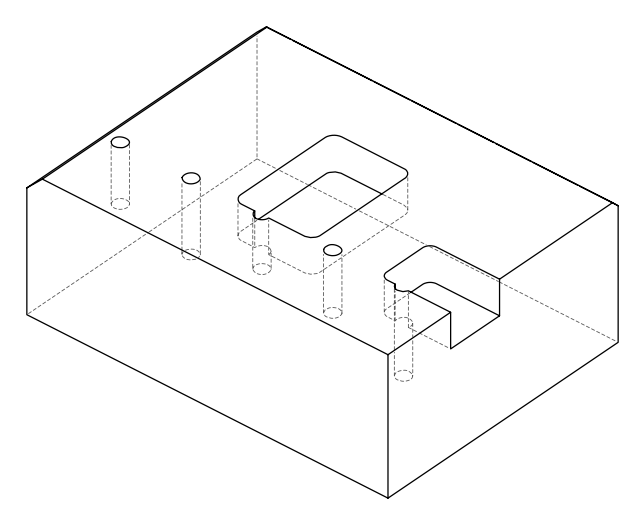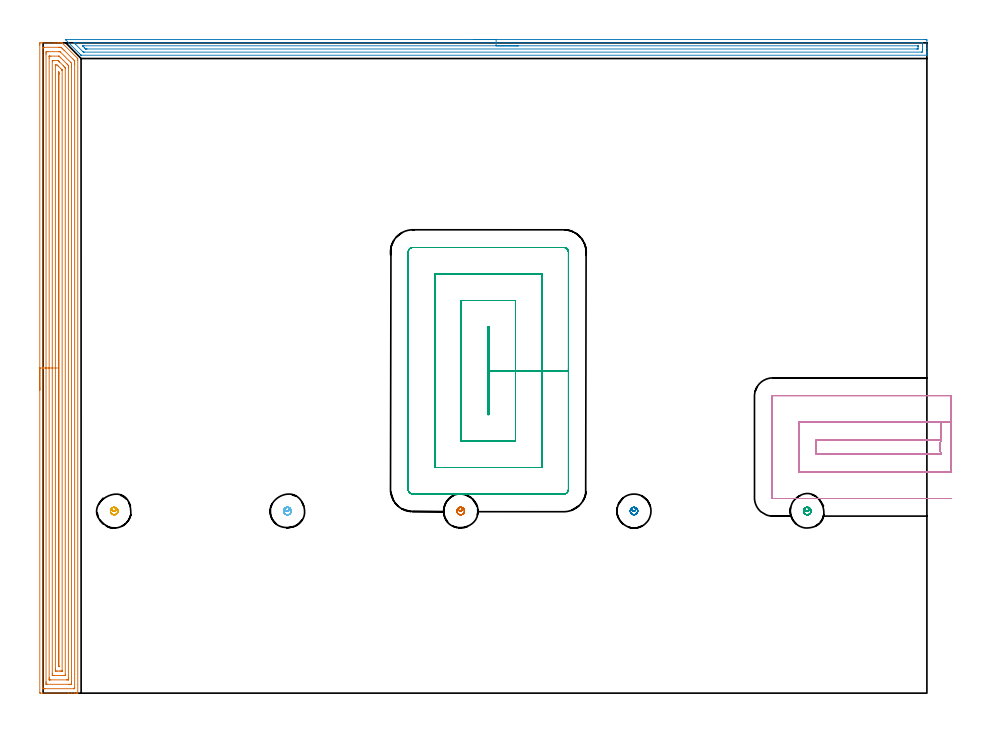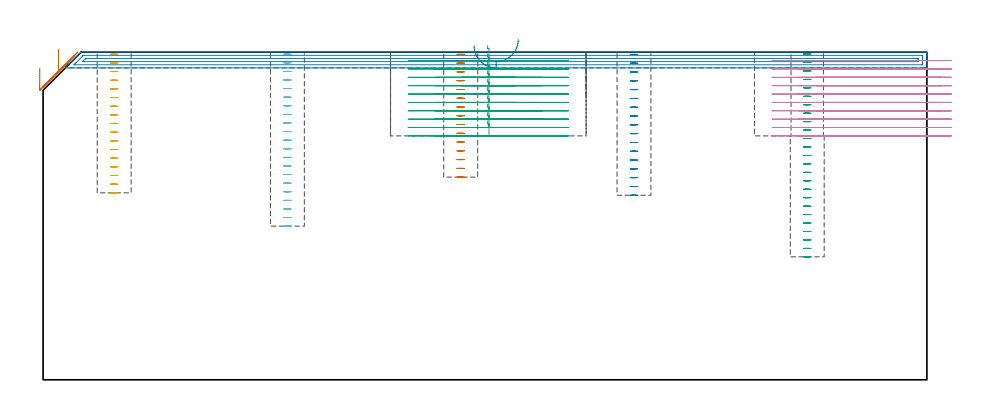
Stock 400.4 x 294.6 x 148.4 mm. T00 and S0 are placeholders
(PLAN: 9 operations, 2 tool changes, 63.9 min)
(1 AREA_MILL | FG_CHAMFER_SURFACE | UGT0205_001 | 16.6 min | 43580 mm3)
(2 AREA_MILL_1 | FG_CHAMFER_SURFACE_1 | UGT0205_001 | 9.48 min | 9714 mm3)
(3 MILL_RECTANGULAR_POCKET | POCKET_RECTANGULAR_STRAIGHT | NXT0201_012 | Follow Part, ap 4, ae 75% | 19.73 min | 425601 mm3)
(4 MILL_SLOT | SLOT_PARTIAL_RECTANGULAR | NXT0201_012 | Follow Part, ap 4, ae 75% | 11.9 min | 184199 mm3)
(5 MILL_BLIND_HOLE_FROM_SOLID_MATERIAL | STEP1POCKET | NXT0201_011 | Spiral | 1.12 min | 11869 mm3)
(6 MILL_BLIND_HOLE_FROM_SOLID_MATERIAL_1 | STEP1POCKET_1 | NXT0201_011 | Spiral | 1.38 min | 14619 mm3)
(7 MILL_BLIND_HOLE_FROM_SOLID_MATERIAL_2 | STEP1POCKET_2 | NXT0201_011 | Spiral | 0.99 min | 6841 mm3)
(8 MILL_BLIND_HOLE_FROM_SOLID_MATERIAL_3 | STEP1POCKET_3 | NXT0201_011 | Spiral | 1.12 min | 12023 mm3)
(9 MILL_BLIND_HOLE_FROM_SOLID_MATERIAL_4 | STEP1POCKET_4 | NXT0201_011 | Spiral | 1.64 min | 12382 mm3)
(TOOL UGT0205_001 | Chamfer Mill 20 x 3 x 45 deg. | D20 FL50 Z2)
(TOOL NXT0201_012 | ENDMILL 16mm [2P460-1600-NA 1630] | D16 FL38 Z6)
(TOOL NXT0201_011 | ENDMILL 12mm [2P460-1200-NA 1630] | D12 FL38 Z6)
(OP 1 AREA_MILL)
G17 G21 G94 G90
T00 M6
G54
G17 G0 G90 X-1.5 Y137.3 S1061 M3
G43 Z158.4 H0
Z141.2
G94 G1 Y137.338 Z140.328 F250.
Y137.452 Z139.463
Y137.641 Z138.612
Y137.903 Z137.78
Y138.237 Z136.974
Y138.64 Z136.2
Y139.108 Z135.464
Y139.639 Z134.772
Y140.229 Z134.129
Y140.872 Z133.54
Y141.564 Z133.008
Y142.3 Z132.54
Y143.074 Z132.137
Y143.88 Z131.803
Y144.712 Z131.541
Y145.563 Z131.352
Y146.428 Z131.238
Y147.3 Z131.2
Y293.659
X-1.499 Y293.968 Z131.201
X-1.494 Y294.547 Z131.204
X-1.492 Y294.592 Z131.206
X-0.917 Y294.6 Z131.78
X5.318 Z138.013
X6.733 Z139.429
X7.1 Z139.795
X7.835 Z140.535
X8.436 Z141.136
X8.516 Y294.599 Z141.215
X8.6 Y294.59 Z141.296
X8.689 Y294.512 Z141.387
X15.576 Y287.624 Z148.274
X15.705 Y287.488 Z148.395
X15.7 Y286.828 Z148.4
Y0.184
X15.697 Y0.007 Z148.388
Y0.006 Z148.387
X15.644 Y0.002 Z148.336
X15.22 Y0. Z147.919
X14.961 Z147.661
X14.227 Z146.922
X12.969 Z145.666
X11.554 Z144.25
X-1.18 Z131.518
X-1.492 Y0.01 Z131.206
X-1.499 Y0.322 Z131.199
Y0.335
X-1.5 Y147.3 Z131.2
X-0.086 Z132.614
Y292.239
X-0.084 Y292.299 Z132.616
X-0.08 Y292.417 Z132.62
X-0.072 Y292.59 Z132.628
X-0.027 Y292.592 Z132.673
X0.447 Y292.599 Z133.147
X7.1 Y292.6 Z139.8
X7.573 Y292.599 Z140.273
X7.991 Y292.593 Z140.691
X8.128 Y292.59 Z140.828
X8.276 Y292.462 Z140.976
X8.568 Y292.18 Z141.268
X8.882 Y291.868 Z141.582
X9.465 Y291.285 Z142.165
X13.336 Y287.414 Z146.036
X13.932 Y286.814 Z146.632
X14.227 Y286.512 Z146.927
X14.279 Y285.919 Z146.979
X14.282 Y285.864 Z146.982
X14.286 Y285.025 Z146.986
Y284.966
X14.285 Y2.361 Z146.985
X14.284 Y2.302 Z146.984
X14.28 Y2.183 Z146.98
X14.272 Y2.01 Z146.972
X14.227 Y2.008 Z146.927
X13.753 Y2.001 Z146.453
X0.864 Y2. Z133.564
X0.39 Y2.002 Z133.09
X-0.027 Y2.01 Z132.673
X-0.079 Y2.013 Z132.621
X-0.086 Y2.42 Z132.614
Y147.3
X1.328 Z134.028
X1.329 Y289.497 Z134.029
X1.33 Y289.923 Z134.03
X1.335 Y290.391 Z134.035
X1.346 Y290.59 Z134.046
X1.549 Y290.598 Z134.249
X1.755 Y290.599 Z134.455
X2.438 Y290.6 Z135.138
X7.1 Y290.599 Z139.8
X7.308 Y290.595 Z140.008
X7.705 Y290.584 Z140.405
X7.909 Y290.391 Z140.609
X12.445 Y285.855 Z145.145
X12.853 Y285.436 Z145.553
X12.864 Y285.025 Z145.564
X12.87 Y284.599 Z145.57
X12.871 Y284.131 Z145.571
X12.872 Y283.703 Z145.572
X12.871 Y5.103 Z145.571
X12.87 Y4.677 Z145.57
X12.864 Y4.209 Z145.564
X12.854 Y4.01 Z145.554
X12.651 Y4.002 Z145.351
X12.445 Y4.001 Z145.145
X11.762 Y4. Z144.462
X1.755 Y4.001 Z134.455
X1.547 Y4.004 Z134.247
X1.409 Y4.01 Z134.109
X1.335 Y4.023 Z134.035
X1.332 Y4.067 Z134.032
X1.33 Y4.209 Z134.03
X1.329 Y4.637 Z134.029
X1.328 Y5.103 Z134.028
Y147.3
X2.743 Z135.443
Y287.708
X2.745 Y288.503 Z135.445
X2.747 Y288.558 Z135.447
X2.749 Y288.581 Z135.449
X2.761 Y288.59 Z135.461
X2.871 Y288.594 Z135.571
X3.093 Y288.598 Z135.793
X3.537 Y288.6 Z136.237
X7.103 Z139.803
X7.213 Y288.593 Z139.913
X7.239 Y288.59 Z139.939
X7.339 Y288.501 Z140.039
X7.538 Y288.308 Z140.238
X7.839 Y288.012 Z140.539
X7.991 Y287.861 Z140.691
X10.826 Y285.025 Z143.526
X10.989 Y284.858 Z143.689
X11.319 Y284.52 Z144.019
X11.451 Y284.372 Z144.151
X11.453 Y284.327 Z144.153
X11.456 Y284.229 Z144.156
X11.457 Y284.131 Z144.157
Y283.334
Y6.892
X11.455 Y6.097 Z144.155
X11.453 Y6.042 Z144.153
X11.451 Y6.019 Z144.151
X11.439 Y6.01 Z144.139
X11.329 Y6.006 Z144.029
X11.107 Y6.003 Z143.807
X10.663 Y6. Z143.363
X3.537 Z136.237
X3.092 Y6.002 Z135.792
X2.87 Y6.006 Z135.57
X2.761 Y6.01 Z135.461
X2.749 Y6.017 Z135.449
X2.747 Y6.036 Z135.447
X2.745 Y6.076 Z135.445
X2.743 Y6.795 Z135.443
Y6.892
Y147.3
X4.157 Z136.857
Y286.191
X4.159 Y286.463 Z136.859
X4.161 Y286.54 Z136.861
X4.164 Y286.582 Z136.864
X4.175 Y286.59 Z136.875
X4.258 Y286.594 Z136.958
X4.428 Y286.598 Z137.128
X4.641 Y286.6 Z137.341
X6.424 Y286.599 Z139.124
X6.761 Y286.59 Z139.461
X6.802 Y286.588 Z139.502
X6.87 Y286.525 Z139.57
X6.972 Y286.427 Z139.672
X7.1 Y286.301 Z139.8
X7.483 Y285.919 Z140.183
X9.271 Y284.131 Z141.971
X9.772 Y283.629 Z142.472
X9.967 Y283.431 Z142.667
X10.015 Y283.379 Z142.715
X10.035 Y283.354 Z142.735
X10.038 Y283.326 Z142.738
X10.04 Y283.237 Z142.74
X10.043 Y282.965 Z142.743
Y8.409
X10.041 Y8.137 Z142.741
X10.039 Y8.06 Z142.739
X10.036 Y8.018 Z142.736
X10.025 Y8.01 Z142.725
X9.942 Y8.006 Z142.642
X9.772 Y8.002 Z142.472
X9.559 Y8. Z142.259
X8.882 Z141.582
X5.105 Z137.805
X4.428 Y8.002 Z137.128
X4.211 Y8.004 Z136.911
X4.166 Y8.01 Z136.866
X4.164 Y8.021 Z136.864
X4.16 Y8.054 Z136.86
X4.157 Y8.68 Z136.857
Y8.952
Y147.3
X5.571 Z138.271
X5.572 Y284.451 Z138.272
X5.573 Y284.531 Z138.273
X5.575 Y284.57 Z138.275
X5.577 Y284.584 Z138.277
X5.588 Y284.59 Z138.288
X5.746 Y284.596 Z138.446
X6.209 Y284.59 Z138.909
X6.36 Y284.581 Z139.06
X6.512 Y284.433 Z139.212
X6.821 Y284.131 Z139.521
X7.991 Y282.961 Z140.691
X8.604 Y282.342 Z141.304
X8.622 Y282.317 Z141.322
X8.625 Y282.301 Z141.325
X8.627 Y282.262 Z141.327
X8.629 Y282.182 Z141.329
Y282.022
X8.628 Y10.149 Z141.328
X8.627 Y10.069 Z141.327
X8.625 Y10.03 Z141.325
X8.623 Y10.016 Z141.323
X8.612 Y10.01 Z141.312
X8.455 Y10.003 Z141.155
X7.991 Y10.001 Z140.691
X7.567 Y10. Z140.267
X6.676 Z139.376
X6.209 Y10.001 Z138.909
X5.782 Y10.003 Z138.482
X5.607 Y10.01 Z138.307
X5.578 Y10.023 Z138.278
X5.576 Y10.083 Z138.276
X5.573 Y10.214 Z138.273
X5.572 Y10.469 Z138.272
X5.571 Y11.11 Z138.271
Y147.3
X6.985 Z139.685
X6.986 Y280.668 Z139.686
X6.991 Y281.448 Z139.691
X6.992 Y281.472 Z139.692
X7.046 Y281.448 Z139.746
X7.1 Y281.397 Z139.8
X7.199 Y281.292 Z139.899
X7.209 Y280.899 Z139.909
X7.213 Y280.669 Z139.913
X7.214 Y280.554 Z139.914
X7.215 Y280.439 Z139.915
X7.214 Y12.258 Z139.914
X7.213 Y12.144 Z139.913
X7.208 Y12.029 Z139.908
X7.206 Y12.009 Z139.906
X7.195 Y12.006 Z139.895
X7.164 Y12.003 Z139.864
X7.1 Y12.004 Z139.8
X7.015 Y12.01 Z139.715
X6.992 Y12.013 Z139.692
X6.989 Y12.066 Z139.689
X6.987 Y12.143 Z139.687
X6.986 Y12.258 Z139.686
X6.985 Y12.373 Z139.685
Y147.3
Y148.171 Z139.723
Y149.036 Z139.837
Y149.888 Z140.026
Y150.72 Z140.288
Y151.526 Z140.622
Y152.3 Z141.025
Y153.036 Z141.494
Y153.728 Z142.025
Y154.371 Z142.614
Y154.96 Z143.257
Y155.491 Z143.95
Y155.96 Z144.685
Y156.363 Z145.459
Y156.697 Z146.265
Y156.959 Z147.097
Y157.148 Z147.949
Y157.262 Z148.814
Y157.3 Z149.685
G0 Z158.4
M5
M2
(OP 2 AREA_MILL_1)
G17 G21 G94 G90
T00 M6
G54
G17 G0 G90 X195.25 Y296.1 S1061 M3
G43 Z158.4 H0
Z151.3
G94 G1 X195.288 Z150.428 F250.
X195.402 Z149.564
X195.591 Z148.712
X195.853 Z147.88
X196.187 Z147.074
X196.59 Z146.3
X197.058 Z145.564
X197.59 Z144.872
X198.179 Z144.229
X198.822 Z143.64
X199.514 Z143.108
X200.25 Z142.64
X201.024 Z142.237
X201.83 Z141.903
X202.662 Z141.641
X203.513 Z141.452
X204.378 Z141.338
X205.25 Z141.3
X399.3
X399.768 Y296.099 Z141.301
X400.232 Y296.095 Z141.303
X400.39 Y296.092 Z141.306
X400.4 Y295.638 Z141.759
Y292.109 Z145.286
Y290.709 Z146.687
Y290.344 Z147.051
Y289.616 Z147.784
Y289.382 Z148.018
X400.393 Y289.008 Z148.383
X400.392 Y289.003 Z148.388
X400.217 Y289. Z148.4
X17.439
X17.204 Y289.004 Z148.389
X17.191 Y289.012 Z148.383
X17.083 Y289.115 Z148.281
X16.545 Y289.654 Z147.744
X10.285 Y295.916 Z141.483
X10.129 Y296.079 Z141.32
X10.114 Y296.098 Z141.301
X10.285 Y296.1 Z141.3
X205.25
Y294.686 Z142.714
X397.979 Y294.685 Z142.715
X398.051
X398.36 Y294.679 Z142.721
X398.39 Y294.578 Z142.822
X398.397 Y294.344 Z143.056
X398.399 Y293.873 Z143.527
X398.4 Y293.459 Z143.941
Y292.991 Z144.409
Y291.694 Z145.706
X398.398 Y291.227 Z146.173
X398.395 Y290.817 Z146.583
X398.381 Y290.421 Z146.979
X397.979 Y290.415 Z146.985
X397.908
X18.71
X18.299 Y290.42 Z146.98
X18.252 Y290.421 Z146.979
X18.179 Y290.483 Z146.917
X18.048 Y290.608 Z146.792
X17.886 Y290.764 Z146.636
X14.777 Y293.873 Z143.527
X14.309 Y294.344 Z143.056
X14.081 Y294.581 Z142.819
X14.007 Y294.679 Z142.721
X14.309 Y294.684 Z142.716
X14.38 Y294.685 Z142.715
X205.25 Y294.686 Z142.714
Y293.272 Z144.128
X396.286 Y293.271 Z144.129
X396.361 Y293.27 Z144.13
X396.384 Y293.268 Z144.132
X396.389 Y293.266 Z144.134
X396.393 Y293.256 Z144.144
X396.397 Y293.197 Z144.203
X396.399 Y292.991 Z144.409
X396.4 Y292.785 Z144.615
X396.398 Y292.109 Z145.291
X396.396 Y291.907 Z145.493
X396.391 Y291.84 Z145.56
X396.332 Y291.835 Z145.565
X396.191 Y291.833 Z145.567
X395.58 Y291.829 Z145.571
X19.959
X19.675
X19.391 Y291.832 Z145.568
X19.311 Y291.835 Z145.565
X19.271 Y291.839 Z145.561
X19.25 Y291.858 Z145.542
X19.162 Y291.941 Z145.459
X18.991 Y292.109 Z145.291
X18.781 Y292.318 Z145.082
X18.109 Y292.991 Z144.409
X17.886 Y293.217 Z144.183
X17.848 Y293.264 Z144.136
X17.85 Y293.265 Z144.135
X17.886 Y293.267 Z144.133
X18.497 Y293.271 Z144.129
X205.25 Y293.272 Z144.128
X206.122 Z144.166
X206.986 Z144.28
X207.838 Z144.469
X208.67 Z144.732
X209.476 Z145.065
X210.25 Z145.468
X210.986 Z145.937
X211.678 Z146.468
X212.321 Z147.057
X212.91 Z147.701
X213.441 Z148.393
X213.91 Z149.128
X214.313 Z149.902
X214.647 Z150.708
X214.909 Z151.54
X215.098 Z152.392
X215.212 Z153.257
X215.25 Z154.128
G0 Z158.4
M5
M2
(OP 3 MILL_RECTANGULAR_POCKET)
G17 G21 G94 G90
T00 M6
G54
G17 G0 G90 X201.4 Y131.091 S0 M3
G43 Z158.4 H1
Z151.4
G94 G1 Y126.2 Z150.089 F250.
X202. Z149.929
Y146.05 Z144.61
Y165.9 F500.
X201.4
Y126.2
X202.
Y146.05
X214.
Y177.9
X189.4
Y114.2
X214.
Y146.05
X226.
Y189.9
X177.4
Y102.2
X226.
Y146.05
X238.
Y199.8
G3 X235.9 Y201.9 R2.1
G1 X167.5
G3 X165.4 Y199.8 R2.1
G1 Y92.3
G3 X167.5 Y90.2 R2.1
G1 X235.9
G3 X238. Y92.3 R2.1
G1 Y146.05
Y147.05
G0 X201.4 Y131.091 Z147.61
G1 Y126.2 Z146.299 F250.
X202. Z146.139
Y146.05 Z140.82
Y165.9 F500.
X201.4
Y126.2
X202.
Y146.05
X214.
Y177.9
X189.4
Y114.2
X214.
Y146.05
X226.
Y189.9
X177.4
Y102.2
X226.
Y146.05
X238.
Y199.8
G3 X235.9 Y201.9 R2.1
G1 X167.5
G3 X165.4 Y199.8 R2.1
G1 Y92.3
G3 X167.5 Y90.2 R2.1
G1 X235.9
G3 X238. Y92.3 R2.1
G1 Y146.05
Y147.05
G0 X201.4 Y131.091 Z143.82
G1 Y126.2 Z142.509 F250.
X202. Z142.349
Y146.05 Z137.03
Y165.9 F500.
X201.4
Y126.2
X202.
Y146.05
X214.
Y177.9
X189.4
Y114.2
X214.
Y146.05
X226.
Y189.9
X177.4
Y102.2
X226.
Y146.05
X238.
Y199.8
G3 X235.9 Y201.9 R2.1
G1 X167.5
G3 X165.4 Y199.8 R2.1
G1 Y92.3
G3 X167.5 Y90.2 R2.1
G1 X235.9
G3 X238. Y92.3 R2.1
G1 Y146.05
Y147.05
G0 X201.4 Y131.091 Z140.03
G1 Y126.2 Z138.719 F250.
X202. Z138.559
Y146.05 Z133.24
Y165.9 F500.
X201.4
Y126.2
X202.
Y146.05
X214.
Y177.9
X189.4
Y114.2
X214.
Y146.05
X226.
Y189.9
X177.4
Y102.2
X226.
Y146.05
X238.
Y199.8
G3 X235.9 Y201.9 R2.1
G1 X167.5
G3 X165.4 Y199.8 R2.1
G1 Y92.3
G3 X167.5 Y90.2 R2.1
G1 X235.9
G3 X238. Y92.3 R2.1
G1 Y146.05
Y147.05
G0 X201.4 Y131.091 Z136.24
G1 Y126.2 Z134.93 F250.
X202. Z134.769
Y146.05 Z129.45
Y165.9 F500.
X201.4
Y126.2
X202.
Y146.05
X214.
Y177.9
X189.4
Y114.2
X214.
Y146.05
X226.
Y189.9
X177.4
Y102.2
X226.
Y146.05
X238.
Y199.8
G3 X235.9 Y201.9 R2.1
G1 X167.5
G3 X165.4 Y199.8 R2.1
G1 Y92.3
G3 X167.5 Y90.2 R2.1
G1 X235.9
G3 X238. Y92.3 R2.1
G1 Y146.05
Y147.05
G0 X201.4 Y131.091 Z132.45
G1 Y126.2 Z131.14 F250.
X202. Z130.979
Y146.05 Z125.66
Y165.9 F500.
X201.4
Y126.2
X202.
Y146.05
X214.
Y177.9
X189.4
Y114.2
X214.
Y146.05
X226.
Y189.9
X177.4
Y102.2
X226.
Y146.05
X238.
Y199.8
G3 X235.9 Y201.9 R2.1
G1 X167.5
G3 X165.4 Y199.8 R2.1
G1 Y92.3
G3 X167.5 Y90.2 R2.1
G1 X235.9
G3 X238. Y92.3 R2.1
G1 Y146.05
Y147.05
G0 X201.4 Y131.091 Z128.66
G1 Y126.2 Z127.35 F250.
X202. Z127.189
Y146.05 Z121.87
Y165.9 F500.
X201.4
Y126.2
X202.
Y146.05
X214.
Y177.9
X189.4
Y114.2
X214.
Y146.05
X226.
Y189.9
X177.4
Y102.2
X226.
Y146.05
X238.
Y199.8
G3 X235.9 Y201.9 R2.1
G1 X167.5
G3 X165.4 Y199.8 R2.1
G1 Y92.3
G3 X167.5 Y90.2 R2.1
G1 X235.9
G3 X238. Y92.3 R2.1
G1 Y146.05
Y147.05
G0 X201.4 Y131.091 Z124.87
G1 Y126.2 Z123.56 F250.
X202. Z123.399
Y146.05 Z118.08
Y165.9 F500.
X201.4
Y126.2
X202.
Y146.05
X214.
Y177.9
X189.4
Y114.2
X214.
Y146.05
X226.
Y189.9
X177.4
Y102.2
X226.
Y146.05
X238.
Y199.8
G3 X235.9 Y201.9 R2.1
G1 X167.5
G3 X165.4 Y199.8 R2.1
G1 Y92.3
G3 X167.5 Y90.2 R2.1
G1 X235.9
G3 X238. Y92.3 R2.1
G1 Y146.05
Y147.05
G0 X201.4 Y131.091 Z121.08
G1 Y126.2 Z119.77 F250.
X202. Z119.609
Y146.05 Z114.29
Y165.9 F500.
X201.4
Y126.2
X202.
Y146.05
X214.
Y177.9
X189.4
Y114.2
X214.
Y146.05
X226.
Y189.9
X177.4
Y102.2
X226.
Y146.05
X238.
Y199.8
G3 X235.9 Y201.9 R2.1
G1 X167.5
G3 X165.4 Y199.8 R2.1
G1 Y92.3
G3 X167.5 Y90.2 R2.1
G1 X235.9
G3 X238. Y92.3 R2.1
G1 Y146.05
Y147.05
G0 X201.4 Y131.091 Z117.29
G1 Y126.2 Z115.98 F250.
X202. Z115.819
Y146.05 Z110.5
Y165.9 F500.
X201.4
Y126.2
X202.
Y146.05
X214.
Y177.9
X189.4
Y114.2
X214.
Y146.05
X226.
Y189.9
X177.4
Y102.2
X226.
Y146.05
X238.
Y199.8
G3 X235.9 Y201.9 R2.1
G1 X167.5
G3 X165.4 Y199.8 R2.1
G1 Y92.3
G3 X167.5 Y90.2 R2.1
G1 X235.9
G3 X238. Y92.3 R2.1
G1 Y146.05
Y147.05
G0 Z158.4
M5
M2
(OP 4 MILL_SLOT)
G17 G21 G94 G90
T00 M6
G54
G17 G0 G90 X411.4 Y122.8 S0 M3
G43 Z158.4 H1
Z144.61
G94 G1 X408.4 F250.
X406.866 F500.
Y114.8
G3 X406.866 Y108.2 R8.
G1 X350.3
Y114.8
X406.866
Y122.8
X342.3
Y100.2
X408.4
X411.4 F250.
Y134.8
X408.4
X330.6 F500.
G3 X330.3 Y134.5 R0.3
G1 Y88.5
G3 X330.6 Y88.2 R0.3
G1 X408.4
X411.4 F250.
G0 Y122.8 Z140.82
G1 X408.4
X406.866 F500.
Y114.8
G3 X406.866 Y108.2 R8.
G1 X350.3
Y114.8
X406.866
Y122.8
X342.3
Y100.2
X408.4
X411.4 F250.
Y134.8
X408.4
X330.6 F500.
G3 X330.3 Y134.5 R0.3
G1 Y88.5
G3 X330.6 Y88.2 R0.3
G1 X408.4
X411.4 F250.
G0 Y122.8 Z137.03
G1 X408.4
X406.866 F500.
Y114.8
G3 X406.866 Y108.2 R8.
G1 X350.3
Y114.8
X406.866
Y122.8
X342.3
Y100.2
X408.4
X411.4 F250.
Y134.8
X408.4
X330.6 F500.
G3 X330.3 Y134.5 R0.3
G1 Y88.5
G3 X330.6 Y88.2 R0.3
G1 X408.4
X411.4 F250.
G0 Y122.8 Z133.24
G1 X408.4
X406.866 F500.
Y114.8
G3 X406.866 Y108.2 R8.
G1 X350.3
Y114.8
X406.866
Y122.8
X342.3
Y100.2
X408.4
X411.4 F250.
Y134.8
X408.4
X330.6 F500.
G3 X330.3 Y134.5 R0.3
G1 Y88.5
G3 X330.6 Y88.2 R0.3
G1 X408.4
X411.4 F250.
G0 Y122.8 Z129.45
G1 X408.4
X406.866 F500.
Y114.8
G3 X406.866 Y108.2 R8.
G1 X350.3
Y114.8
X406.866
Y122.8
X342.3
Y100.2
X408.4
X411.4 F250.
Y134.8
X408.4
X330.6 F500.
G3 X330.3 Y134.5 R0.3
G1 Y88.5
G3 X330.6 Y88.2 R0.3
G1 X408.4
X411.4 F250.
G0 Y122.8 Z125.66
G1 X408.4
X406.866 F500.
Y114.8
G3 X406.866 Y108.2 R8.
G1 X350.3
Y114.8
X406.866
Y122.8
X342.3
Y100.2
X408.4
X411.4 F250.
Y134.8
X408.4
X330.6 F500.
G3 X330.3 Y134.5 R0.3
G1 Y88.5
G3 X330.6 Y88.2 R0.3
G1 X408.4
X411.4 F250.
G0 Y122.8 Z121.87
G1 X408.4
X406.866 F500.
Y114.8
G3 X406.866 Y108.2 R8.
G1 X350.3
Y114.8
X406.866
Y122.8
X342.3
Y100.2
X408.4
X411.4 F250.
Y134.8
X408.4
X330.6 F500.
G3 X330.3 Y134.5 R0.3
G1 Y88.5
G3 X330.6 Y88.2 R0.3
G1 X408.4
X411.4 F250.
G0 Y122.8 Z118.08
G1 X408.4
X406.866 F500.
Y114.8
G3 X406.866 Y108.2 R8.
G1 X350.3
Y114.8
X406.866
Y122.8
X342.3
Y100.2
X408.4
X411.4 F250.
Y134.8
X408.4
X330.6 F500.
G3 X330.3 Y134.5 R0.3
G1 Y88.5
G3 X330.6 Y88.2 R0.3
G1 X408.4
X411.4 F250.
G0 Y122.8 Z114.29
G1 X408.4
X406.866 F500.
Y114.8
G3 X406.866 Y108.2 R8.
G1 X350.3
Y114.8
X406.866
Y122.8
X342.3
Y100.2
X408.4
X411.4 F250.
Y134.8
X408.4
X330.6 F500.
G3 X330.3 Y134.5 R0.3
G1 Y88.5
G3 X330.6 Y88.2 R0.3
G1 X408.4
X411.4 F250.
G0 Y122.8 Z110.5
G1 X408.4
X406.866 F500.
Y114.8
G3 X406.866 Y108.2 R8.
G1 X350.3
Y114.8
X406.866
Y122.8
X342.3
Y100.2
X408.4
X411.4 F250.
Y134.8
X408.4
X330.6 F500.
G3 X330.3 Y134.5 R0.3
G1 Y88.5
G3 X330.6 Y88.2 R0.3
G1 X408.4
X411.4 F250.
G0 Z158.4
M5
M2
(OP 5 MILL_BLIND_HOLE_FROM_SOLID_MATERIAL)
G17 G21 G94 G90
T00 M6
G54
G17 G0 G90 X32.2 Y82.5 S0 M3
G43 Z158.4 H1
Z147.476
G94 G3 X32.961 Y83.439 R0.778 F250.
X31.847 Y84.163 R0.939
X30.537 Y82.147 R1.7
X31.847 Y84.163 R-1.7
X31.192 Y83.155 R0.85
X32.2 Y82.5 R0.85
G0 Z143.553
G3 X32.961 Y83.439 R0.778
X31.847 Y84.163 R0.939
X30.537 Y82.147 R1.7
X31.847 Y84.163 R-1.7
X31.192 Y83.155 R0.85
X32.2 Y82.5 R0.85
G0 Z139.629
G3 X32.961 Y83.439 R0.778
X31.847 Y84.163 R0.939
X30.537 Y82.147 R1.7
X31.847 Y84.163 R-1.7
X31.192 Y83.155 R0.85
X32.2 Y82.5 R0.85
G0 Z135.706
G3 X32.961 Y83.439 R0.778
X31.847 Y84.163 R0.939
X30.537 Y82.147 R1.7
X31.847 Y84.163 R-1.7
X31.192 Y83.155 R0.85
X32.2 Y82.5 R0.85
G0 Z131.782
G3 X32.961 Y83.439 R0.778
X31.847 Y84.163 R0.939
X30.537 Y82.147 R1.7
X31.847 Y84.163 R-1.7
X31.192 Y83.155 R0.85
X32.2 Y82.5 R0.85
G0 Z127.859
G3 X32.961 Y83.439 R0.778
X31.847 Y84.163 R0.939
X30.537 Y82.147 R1.7
X31.847 Y84.163 R-1.7
X31.192 Y83.155 R0.85
X32.2 Y82.5 R0.85
G0 Z123.935
G3 X32.961 Y83.439 R0.778
X31.847 Y84.163 R0.939
X30.537 Y82.147 R1.7
X31.847 Y84.163 R-1.7
X31.192 Y83.155 R0.85
X32.2 Y82.5 R0.85
G0 Z120.012
G3 X32.961 Y83.439 R0.778
X31.847 Y84.163 R0.939
X30.537 Y82.147 R1.7
X31.847 Y84.163 R-1.7
X31.192 Y83.155 R0.85
X32.2 Y82.5 R0.85
G0 Z116.088
G3 X32.961 Y83.439 R0.778
X31.847 Y84.163 R0.939
X30.537 Y82.147 R1.7
X31.847 Y84.163 R-1.7
X31.192 Y83.155 R0.85
X32.2 Y82.5 R0.85
G0 Z112.165
G3 X32.961 Y83.439 R0.778
X31.847 Y84.163 R0.939
X30.537 Y82.147 R1.7
X31.847 Y84.163 R-1.7
X31.192 Y83.155 R0.85
X32.2 Y82.5 R0.85
G0 Z108.241
G3 X32.961 Y83.439 R0.778
X31.847 Y84.163 R0.939
X30.537 Y82.147 R1.7
X31.847 Y84.163 R-1.7
X31.192 Y83.155 R0.85
X32.2 Y82.5 R0.85
G0 Z104.318
G3 X32.961 Y83.439 R0.778
X31.847 Y84.163 R0.939
X30.537 Y82.147 R1.7
X31.847 Y84.163 R-1.7
X31.192 Y83.155 R0.85
X32.2 Y82.5 R0.85
G0 Z100.394
G3 X32.961 Y83.439 R0.778
X31.847 Y84.163 R0.939
X30.537 Y82.147 R1.7
X31.847 Y84.163 R-1.7
X31.192 Y83.155 R0.85
X32.2 Y82.5 R0.85
G0 Z96.471
G3 X32.961 Y83.439 R0.778
X31.847 Y84.163 R0.939
X30.537 Y82.147 R1.7
X31.847 Y84.163 R-1.7
X31.192 Y83.155 R0.85
X32.2 Y82.5 R0.85
G0 Z92.547
G3 X32.961 Y83.439 R0.778
X31.847 Y84.163 R0.939
X30.537 Y82.147 R1.7
X31.847 Y84.163 R-1.7
X31.192 Y83.155 R0.85
X32.2 Y82.5 R0.85
G0 Z88.624
G3 X32.961 Y83.439 R0.778
X31.847 Y84.163 R0.939
X30.537 Y82.147 R1.7
X31.847 Y84.163 R-1.7
X31.192 Y83.155 R0.85
X32.2 Y82.5 R0.85
G0 Z84.7
G3 X32.961 Y83.439 R0.778
X31.847 Y84.163 R0.939
X30.537 Y82.147 R1.7
X31.847 Y84.163 R-1.7
X31.192 Y83.155 R0.85
X32.2 Y82.5 R0.85
G0 Z158.4
M5
M2
(OP 6 MILL_BLIND_HOLE_FROM_SOLID_MATERIAL_1)
G17 G21 G94 G90
T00 M6
G54
G17 G0 G90 X110.7 Y82.5 S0 M3
G43 Z158.4 H1
Z147.505
G94 G3 X111.461 Y83.439 R0.778 F250.
X110.347 Y84.163 R0.939
X109.037 Y82.147 R1.7
X110.347 Y84.163 R-1.7
X109.692 Y83.155 R0.85
X110.7 Y82.5 R0.85
G0 Z143.61
G3 X111.461 Y83.439 R0.778
X110.347 Y84.163 R0.939
X109.037 Y82.147 R1.7
X110.347 Y84.163 R-1.7
X109.692 Y83.155 R0.85
X110.7 Y82.5 R0.85
G0 Z139.714
G3 X111.461 Y83.439 R0.778
X110.347 Y84.163 R0.939
X109.037 Y82.147 R1.7
X110.347 Y84.163 R-1.7
X109.692 Y83.155 R0.85
X110.7 Y82.5 R0.85
G0 Z135.819
G3 X111.461 Y83.439 R0.778
X110.347 Y84.163 R0.939
X109.037 Y82.147 R1.7
X110.347 Y84.163 R-1.7
X109.692 Y83.155 R0.85
X110.7 Y82.5 R0.85
G0 Z131.924
G3 X111.461 Y83.439 R0.778
X110.347 Y84.163 R0.939
X109.037 Y82.147 R1.7
X110.347 Y84.163 R-1.7
X109.692 Y83.155 R0.85
X110.7 Y82.5 R0.85
G0 Z128.029
G3 X111.461 Y83.439 R0.778
X110.347 Y84.163 R0.939
X109.037 Y82.147 R1.7
X110.347 Y84.163 R-1.7
X109.692 Y83.155 R0.85
X110.7 Y82.5 R0.85
G0 Z124.133
G3 X111.461 Y83.439 R0.778
X110.347 Y84.163 R0.939
X109.037 Y82.147 R1.7
X110.347 Y84.163 R-1.7
X109.692 Y83.155 R0.85
X110.7 Y82.5 R0.85
G0 Z120.238
G3 X111.461 Y83.439 R0.778
X110.347 Y84.163 R0.939
X109.037 Y82.147 R1.7
X110.347 Y84.163 R-1.7
X109.692 Y83.155 R0.85
X110.7 Y82.5 R0.85
G0 Z116.343
G3 X111.461 Y83.439 R0.778
X110.347 Y84.163 R0.939
X109.037 Y82.147 R1.7
X110.347 Y84.163 R-1.7
X109.692 Y83.155 R0.85
X110.7 Y82.5 R0.85
G0 Z112.448
G3 X111.461 Y83.439 R0.778
X110.347 Y84.163 R0.939
X109.037 Y82.147 R1.7
X110.347 Y84.163 R-1.7
X109.692 Y83.155 R0.85
X110.7 Y82.5 R0.85
G0 Z108.552
G3 X111.461 Y83.439 R0.778
X110.347 Y84.163 R0.939
X109.037 Y82.147 R1.7
X110.347 Y84.163 R-1.7
X109.692 Y83.155 R0.85
X110.7 Y82.5 R0.85
G0 Z104.657
G3 X111.461 Y83.439 R0.778
X110.347 Y84.163 R0.939
X109.037 Y82.147 R1.7
X110.347 Y84.163 R-1.7
X109.692 Y83.155 R0.85
X110.7 Y82.5 R0.85
G0 Z100.762
G3 X111.461 Y83.439 R0.778
X110.347 Y84.163 R0.939
X109.037 Y82.147 R1.7
X110.347 Y84.163 R-1.7
X109.692 Y83.155 R0.85
X110.7 Y82.5 R0.85
G0 Z96.867
G3 X111.461 Y83.439 R0.778
X110.347 Y84.163 R0.939
X109.037 Y82.147 R1.7
X110.347 Y84.163 R-1.7
X109.692 Y83.155 R0.85
X110.7 Y82.5 R0.85
G0 Z92.971
G3 X111.461 Y83.439 R0.778
X110.347 Y84.163 R0.939
X109.037 Y82.147 R1.7
X110.347 Y84.163 R-1.7
X109.692 Y83.155 R0.85
X110.7 Y82.5 R0.85
G0 Z89.076
G3 X111.461 Y83.439 R0.778
X110.347 Y84.163 R0.939
X109.037 Y82.147 R1.7
X110.347 Y84.163 R-1.7
X109.692 Y83.155 R0.85
X110.7 Y82.5 R0.85
G0 Z85.181
G3 X111.461 Y83.439 R0.778
X110.347 Y84.163 R0.939
X109.037 Y82.147 R1.7
X110.347 Y84.163 R-1.7
X109.692 Y83.155 R0.85
X110.7 Y82.5 R0.85
G0 Z81.286
G3 X111.461 Y83.439 R0.778
X110.347 Y84.163 R0.939
X109.037 Y82.147 R1.7
X110.347 Y84.163 R-1.7
X109.692 Y83.155 R0.85
X110.7 Y82.5 R0.85
G0 Z77.39
G3 X111.461 Y83.439 R0.778
X110.347 Y84.163 R0.939
X109.037 Y82.147 R1.7
X110.347 Y84.163 R-1.7
X109.692 Y83.155 R0.85
X110.7 Y82.5 R0.85
G0 Z73.495
G3 X111.461 Y83.439 R0.778
X110.347 Y84.163 R0.939
X109.037 Y82.147 R1.7
X110.347 Y84.163 R-1.7
X109.692 Y83.155 R0.85
X110.7 Y82.5 R0.85
G0 Z69.6
G3 X111.461 Y83.439 R0.778
X110.347 Y84.163 R0.939
X109.037 Y82.147 R1.7
X110.347 Y84.163 R-1.7
X109.692 Y83.155 R0.85
X110.7 Y82.5 R0.85
G0 Z158.4
M5
M2
(OP 7 MILL_BLIND_HOLE_FROM_SOLID_MATERIAL_2)
G17 G21 G94 G90
T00 M6
G54
G17 G0 G90 X189.2 Y82.5 S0 M3
G43 Z158.4 H1
Z147.427
G94 G3 X189.961 Y83.439 R0.778 F250.
X188.847 Y84.163 R0.939
X187.537 Y82.147 R1.7
X188.847 Y84.163 R-1.7
X188.192 Y83.155 R0.85
X189.2 Y82.5 R0.85
G0 Z143.453
G3 X189.961 Y83.439 R0.778
X188.847 Y84.163 R0.939
X187.537 Y82.147 R1.7
X188.847 Y84.163 R-1.7
X188.192 Y83.155 R0.85
X189.2 Y82.5 R0.85
G0 Z139.48
G3 X189.961 Y83.439 R0.778
X188.847 Y84.163 R0.939
X187.537 Y82.147 R1.7
X188.847 Y84.163 R-1.7
X188.192 Y83.155 R0.85
X189.2 Y82.5 R0.85
G0 Z135.507
G3 X189.961 Y83.439 R0.778
X188.847 Y84.163 R0.939
X187.537 Y82.147 R1.7
X188.847 Y84.163 R-1.7
X188.192 Y83.155 R0.85
X189.2 Y82.5 R0.85
G0 Z131.533
G3 X189.961 Y83.439 R0.778
X188.847 Y84.163 R0.939
X187.537 Y82.147 R1.7
X188.847 Y84.163 R-1.7
X188.192 Y83.155 R0.85
X189.2 Y82.5 R0.85
G0 Z127.56
G3 X189.961 Y83.439 R0.778
X188.847 Y84.163 R0.939
X187.537 Y82.147 R1.7
X188.847 Y84.163 R-1.7
X188.192 Y83.155 R0.85
X189.2 Y82.5 R0.85
G0 Z123.587
G3 X189.961 Y83.439 R0.778
X188.847 Y84.163 R0.939
X187.537 Y82.147 R1.7
X188.847 Y84.163 R-1.7
X188.192 Y83.155 R0.85
X189.2 Y82.5 R0.85
G0 Z119.613
G3 X189.961 Y83.439 R0.778
X188.847 Y84.163 R0.939
X187.537 Y82.147 R1.7
X188.847 Y84.163 R-1.7
X188.192 Y83.155 R0.85
X189.2 Y82.5 R0.85
G0 Z115.64
G3 X189.961 Y83.439 R0.778
X188.847 Y84.163 R0.939
X187.537 Y82.147 R1.7
X188.847 Y84.163 R-1.7
X188.192 Y83.155 R0.85
X189.2 Y82.5 R0.85
G0 Z111.667
G3 X189.961 Y83.439 R0.778
X188.847 Y84.163 R0.939
X187.537 Y82.147 R1.7
X188.847 Y84.163 R-1.7
X188.192 Y83.155 R0.85
X189.2 Y82.5 R0.85
G0 Z107.693
G3 X189.961 Y83.439 R0.778
X188.847 Y84.163 R0.939
X187.537 Y82.147 R1.7
X188.847 Y84.163 R-1.7
X188.192 Y83.155 R0.85
X189.2 Y82.5 R0.85
G0 Z103.72
G3 X189.961 Y83.439 R0.778
X188.847 Y84.163 R0.939
X187.537 Y82.147 R1.7
X188.847 Y84.163 R-1.7
X188.192 Y83.155 R0.85
X189.2 Y82.5 R0.85
G0 Z99.747
G3 X189.961 Y83.439 R0.778
X188.847 Y84.163 R0.939
X187.537 Y82.147 R1.7
X188.847 Y84.163 R-1.7
X188.192 Y83.155 R0.85
X189.2 Y82.5 R0.85
G0 Z95.773
G3 X189.961 Y83.439 R0.778
X188.847 Y84.163 R0.939
X187.537 Y82.147 R1.7
X188.847 Y84.163 R-1.7
X188.192 Y83.155 R0.85
X189.2 Y82.5 R0.85
G0 Z91.8
G3 X189.961 Y83.439 R0.778
X188.847 Y84.163 R0.939
X187.537 Y82.147 R1.7
X188.847 Y84.163 R-1.7
X188.192 Y83.155 R0.85
X189.2 Y82.5 R0.85
G0 Z158.4
M5
M2
(OP 8 MILL_BLIND_HOLE_FROM_SOLID_MATERIAL_3)
G17 G21 G94 G90
T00 M6
G54
G17 G0 G90 X267.7 Y82.5 S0 M3
G43 Z158.4 H1
Z147.412
G94 G3 X268.461 Y83.439 R0.778 F250.
X267.347 Y84.163 R0.939
X266.037 Y82.147 R1.7
X267.347 Y84.163 R-1.7
X266.692 Y83.155 R0.85
X267.7 Y82.5 R0.85
G0 Z143.424
G3 X268.461 Y83.439 R0.778
X267.347 Y84.163 R0.939
X266.037 Y82.147 R1.7
X267.347 Y84.163 R-1.7
X266.692 Y83.155 R0.85
X267.7 Y82.5 R0.85
G0 Z139.435
G3 X268.461 Y83.439 R0.778
X267.347 Y84.163 R0.939
X266.037 Y82.147 R1.7
X267.347 Y84.163 R-1.7
X266.692 Y83.155 R0.85
X267.7 Y82.5 R0.85
G0 Z135.447
G3 X268.461 Y83.439 R0.778
X267.347 Y84.163 R0.939
X266.037 Y82.147 R1.7
X267.347 Y84.163 R-1.7
X266.692 Y83.155 R0.85
X267.7 Y82.5 R0.85
G0 Z131.459
G3 X268.461 Y83.439 R0.778
X267.347 Y84.163 R0.939
X266.037 Y82.147 R1.7
X267.347 Y84.163 R-1.7
X266.692 Y83.155 R0.85
X267.7 Y82.5 R0.85
G0 Z127.471
G3 X268.461 Y83.439 R0.778
X267.347 Y84.163 R0.939
X266.037 Y82.147 R1.7
X267.347 Y84.163 R-1.7
X266.692 Y83.155 R0.85
X267.7 Y82.5 R0.85
G0 Z123.482
G3 X268.461 Y83.439 R0.778
X267.347 Y84.163 R0.939
X266.037 Y82.147 R1.7
X267.347 Y84.163 R-1.7
X266.692 Y83.155 R0.85
X267.7 Y82.5 R0.85
G0 Z119.494
G3 X268.461 Y83.439 R0.778
X267.347 Y84.163 R0.939
X266.037 Y82.147 R1.7
X267.347 Y84.163 R-1.7
X266.692 Y83.155 R0.85
X267.7 Y82.5 R0.85
G0 Z115.506
G3 X268.461 Y83.439 R0.778
X267.347 Y84.163 R0.939
X266.037 Y82.147 R1.7
X267.347 Y84.163 R-1.7
X266.692 Y83.155 R0.85
X267.7 Y82.5 R0.85
G0 Z111.518
G3 X268.461 Y83.439 R0.778
X267.347 Y84.163 R0.939
X266.037 Y82.147 R1.7
X267.347 Y84.163 R-1.7
X266.692 Y83.155 R0.85
X267.7 Y82.5 R0.85
G0 Z107.529
G3 X268.461 Y83.439 R0.778
X267.347 Y84.163 R0.939
X266.037 Y82.147 R1.7
X267.347 Y84.163 R-1.7
X266.692 Y83.155 R0.85
X267.7 Y82.5 R0.85
G0 Z103.541
G3 X268.461 Y83.439 R0.778
X267.347 Y84.163 R0.939
X266.037 Y82.147 R1.7
X267.347 Y84.163 R-1.7
X266.692 Y83.155 R0.85
X267.7 Y82.5 R0.85
G0 Z99.553
G3 X268.461 Y83.439 R0.778
X267.347 Y84.163 R0.939
X266.037 Y82.147 R1.7
X267.347 Y84.163 R-1.7
X266.692 Y83.155 R0.85
X267.7 Y82.5 R0.85
G0 Z95.565
G3 X268.461 Y83.439 R0.778
X267.347 Y84.163 R0.939
X266.037 Y82.147 R1.7
X267.347 Y84.163 R-1.7
X266.692 Y83.155 R0.85
X267.7 Y82.5 R0.85
G0 Z91.576
G3 X268.461 Y83.439 R0.778
X267.347 Y84.163 R0.939
X266.037 Y82.147 R1.7
X267.347 Y84.163 R-1.7
X266.692 Y83.155 R0.85
X267.7 Y82.5 R0.85
G0 Z87.588
G3 X268.461 Y83.439 R0.778
X267.347 Y84.163 R0.939
X266.037 Y82.147 R1.7
X267.347 Y84.163 R-1.7
X266.692 Y83.155 R0.85
X267.7 Y82.5 R0.85
G0 Z83.6
G3 X268.461 Y83.439 R0.778
X267.347 Y84.163 R0.939
X266.037 Y82.147 R1.7
X267.347 Y84.163 R-1.7
X266.692 Y83.155 R0.85
X267.7 Y82.5 R0.85
G0 Z158.4
M5
M2
(OP 9 MILL_BLIND_HOLE_FROM_SOLID_MATERIAL_4)
G17 G21 G94 G90
T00 M6
G54
G17 G0 G90 X346.2 Y82.5 S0 M3
G43 Z158.4 H1
Z147.572
G94 G3 X346.961 Y83.439 R0.778 F250.
X345.847 Y84.163 R0.939
X344.537 Y82.147 R1.7
X345.847 Y84.163 R-1.7
X345.192 Y83.155 R0.85
X346.2 Y82.5 R0.85
G0 Z143.744
G3 X346.961 Y83.439 R0.778
X345.847 Y84.163 R0.939
X344.537 Y82.147 R1.7
X345.847 Y84.163 R-1.7
X345.192 Y83.155 R0.85
X346.2 Y82.5 R0.85
G0 Z139.916
G3 X346.961 Y83.439 R0.778
X345.847 Y84.163 R0.939
X344.537 Y82.147 R1.7
X345.847 Y84.163 R-1.7
X345.192 Y83.155 R0.85
X346.2 Y82.5 R0.85
G0 Z136.088
G3 X346.961 Y83.439 R0.778
X345.847 Y84.163 R0.939
X344.537 Y82.147 R1.7
X345.847 Y84.163 R-1.7
X345.192 Y83.155 R0.85
X346.2 Y82.5 R0.85
G0 Z132.26
G3 X346.961 Y83.439 R0.778
X345.847 Y84.163 R0.939
X344.537 Y82.147 R1.7
X345.847 Y84.163 R-1.7
X345.192 Y83.155 R0.85
X346.2 Y82.5 R0.85
G0 Z128.432
G3 X346.961 Y83.439 R0.778
X345.847 Y84.163 R0.939
X344.537 Y82.147 R1.7
X345.847 Y84.163 R-1.7
X345.192 Y83.155 R0.85
X346.2 Y82.5 R0.85
G0 Z124.604
G3 X346.961 Y83.439 R0.778
X345.847 Y84.163 R0.939
X344.537 Y82.147 R1.7
X345.847 Y84.163 R-1.7
X345.192 Y83.155 R0.85
X346.2 Y82.5 R0.85
G0 Z120.776
G3 X346.961 Y83.439 R0.778
X345.847 Y84.163 R0.939
X344.537 Y82.147 R1.7
X345.847 Y84.163 R-1.7
X345.192 Y83.155 R0.85
X346.2 Y82.5 R0.85
G0 Z116.948
G3 X346.961 Y83.439 R0.778
X345.847 Y84.163 R0.939
X344.537 Y82.147 R1.7
X345.847 Y84.163 R-1.7
X345.192 Y83.155 R0.85
X346.2 Y82.5 R0.85
G0 Z113.12
G3 X346.961 Y83.439 R0.778
X345.847 Y84.163 R0.939
X344.537 Y82.147 R1.7
X345.847 Y84.163 R-1.7
X345.192 Y83.155 R0.85
X346.2 Y82.5 R0.85
G0 Z109.292
G3 X346.961 Y83.439 R0.778
X345.847 Y84.163 R0.939
X344.537 Y82.147 R1.7
X345.847 Y84.163 R-1.7
X345.192 Y83.155 R0.85
X346.2 Y82.5 R0.85
G0 Z105.464
G3 X346.961 Y83.439 R0.778
X345.847 Y84.163 R0.939
X344.537 Y82.147 R1.7
X345.847 Y84.163 R-1.7
X345.192 Y83.155 R0.85
X346.2 Y82.5 R0.85
G0 Z101.636
G3 X346.961 Y83.439 R0.778
X345.847 Y84.163 R0.939
X344.537 Y82.147 R1.7
X345.847 Y84.163 R-1.7
X345.192 Y83.155 R0.85
X346.2 Y82.5 R0.85
G0 Z97.808
G3 X346.961 Y83.439 R0.778
X345.847 Y84.163 R0.939
X344.537 Y82.147 R1.7
X345.847 Y84.163 R-1.7
X345.192 Y83.155 R0.85
X346.2 Y82.5 R0.85
G0 Z93.98
G3 X346.961 Y83.439 R0.778
X345.847 Y84.163 R0.939
X344.537 Y82.147 R1.7
X345.847 Y84.163 R-1.7
X345.192 Y83.155 R0.85
X346.2 Y82.5 R0.85
G0 Z90.152
G3 X346.961 Y83.439 R0.778
X345.847 Y84.163 R0.939
X344.537 Y82.147 R1.7
X345.847 Y84.163 R-1.7
X345.192 Y83.155 R0.85
X346.2 Y82.5 R0.85
G0 Z86.324
G3 X346.961 Y83.439 R0.778
X345.847 Y84.163 R0.939
X344.537 Y82.147 R1.7
X345.847 Y84.163 R-1.7
X345.192 Y83.155 R0.85
X346.2 Y82.5 R0.85
G0 Z82.496
G3 X346.961 Y83.439 R0.778
X345.847 Y84.163 R0.939
X344.537 Y82.147 R1.7
X345.847 Y84.163 R-1.7
X345.192 Y83.155 R0.85
X346.2 Y82.5 R0.85
G0 Z78.668
G3 X346.961 Y83.439 R0.778
X345.847 Y84.163 R0.939
X344.537 Y82.147 R1.7
X345.847 Y84.163 R-1.7
X345.192 Y83.155 R0.85
X346.2 Y82.5 R0.85
G0 Z74.84
G3 X346.961 Y83.439 R0.778
X345.847 Y84.163 R0.939
X344.537 Y82.147 R1.7
X345.847 Y84.163 R-1.7
X345.192 Y83.155 R0.85
X346.2 Y82.5 R0.85
G0 Z71.012
G3 X346.961 Y83.439 R0.778
X345.847 Y84.163 R0.939
X344.537 Y82.147 R1.7
X345.847 Y84.163 R-1.7
X345.192 Y83.155 R0.85
X346.2 Y82.5 R0.85
G0 Z67.184
G3 X346.961 Y83.439 R0.778
X345.847 Y84.163 R0.939
X344.537 Y82.147 R1.7
X345.847 Y84.163 R-1.7
X345.192 Y83.155 R0.85
X346.2 Y82.5 R0.85
G0 Z63.356
G3 X346.961 Y83.439 R0.778
X345.847 Y84.163 R0.939
X344.537 Y82.147 R1.7
X345.847 Y84.163 R-1.7
X345.192 Y83.155 R0.85
X346.2 Y82.5 R0.85
G0 Z59.528
G3 X346.961 Y83.439 R0.778
X345.847 Y84.163 R0.939
X344.537 Y82.147 R1.7
X345.847 Y84.163 R-1.7
X345.192 Y83.155 R0.85
X346.2 Y82.5 R0.85
G0 Z55.7
G3 X346.961 Y83.439 R0.778
X345.847 Y84.163 R0.939
X344.537 Y82.147 R1.7
X345.847 Y84.163 R-1.7
X345.192 Y83.155 R0.85
X346.2 Y82.5 R0.85
G0 Z158.4
M5
M2
